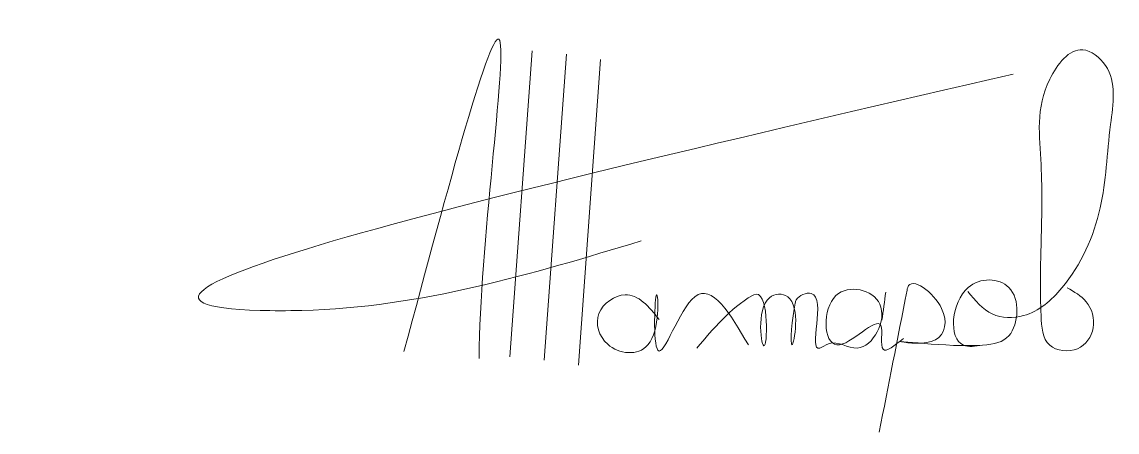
# Model space of a CAD drawing. Header units: millimetres. Extents: x -1.7 to 13.7, y 0 to 5.7.
import ezdxf

# ---------------------------------------------------------------- set-up
doc = ezdxf.new("R2010")
doc.units = ezdxf.units.MM
doc.header["$LTSCALE"] = 0.5
doc.layers.add('Подпись', color=180, linetype='Continuous', lineweight=9)

msp = doc.modelspace()

# ---------------------------------------------------------------- linework, layer by layer
at = {"layer": 'Подпись', "color": 5}
for points in [[(5.178, 1.034), (5.49, 5.328), (5.49, 5.328), (5.49, 5.328)], [(5.658, 0.987), (5.97, 5.28), (5.97, 5.28), (5.97, 5.28)], [(6.138, 0.915), (6.45, 5.208), (6.45, 5.208), (6.45, 5.208)]]:
    msp.add_lwpolyline(points, dxfattribs=at)
for points in [[(3.69, 1.106), (5.034, 5.472), (4.746, 1.034), (4.746, 1.01)], [(11.608, 1.951), (11.95, 1.634), (12.39, 1.61), (12.927, 2), (13.464, 3.122), (13.61, 4.293), (13.537, 5.123), (13.22, 5.343), (12.756, 4.928), (12.634, 3.732), (12.634, 2.586), (12.634, 1.61), (12.756, 1.195), (13.147, 1.146), (13.366, 1.439), (13.269, 1.805), (13, 2)], [(7.018, 2.659), (2.256, 1.683), (1.67, 1.683), (12.243, 5.001)], [(10.362, -0.025), (10.753, 1.967), (10.762, 2.005), (11.239, 1.71), (11.153, 1.272), (10.676, 1.243), (11.811, 1.195), (12.183, 1.329), (12.183, 2.005), (11.611, 2.005), (11.544, 1.195), (11.811, 1.195)], [(7.274, 1.556), (6.794, 1.904), (6.428, 1.641), (6.55, 1.208), (7.114, 1.199), (7.237, 1.904), (7.255, 1.124), (7.773, 1.876), (8.525, 1.199)], [(7.801, 1.152), (8.582, 1.894), (8.6, 1.904), (8.751, 1.19), (8.821, 1.861), (9.077, 1.876), (9.137, 1.2), (9.183, 1.786), (9.198, 1.831), (9.408, 1.921), (9.529, 1.155), (9.649, 1.215), (10.055, 1.155), (10.371, 1.771), (9.754, 1.891), (9.769, 1.2), (10.386, 1.47), (10.416, 1.139), (10.702, 1.29)], [(10.401, 1.545), (10.454, 1.941)]]:
    msp.add_spline(points, degree=3, dxfattribs=at)

doc.saveas('drawing.dxf')
